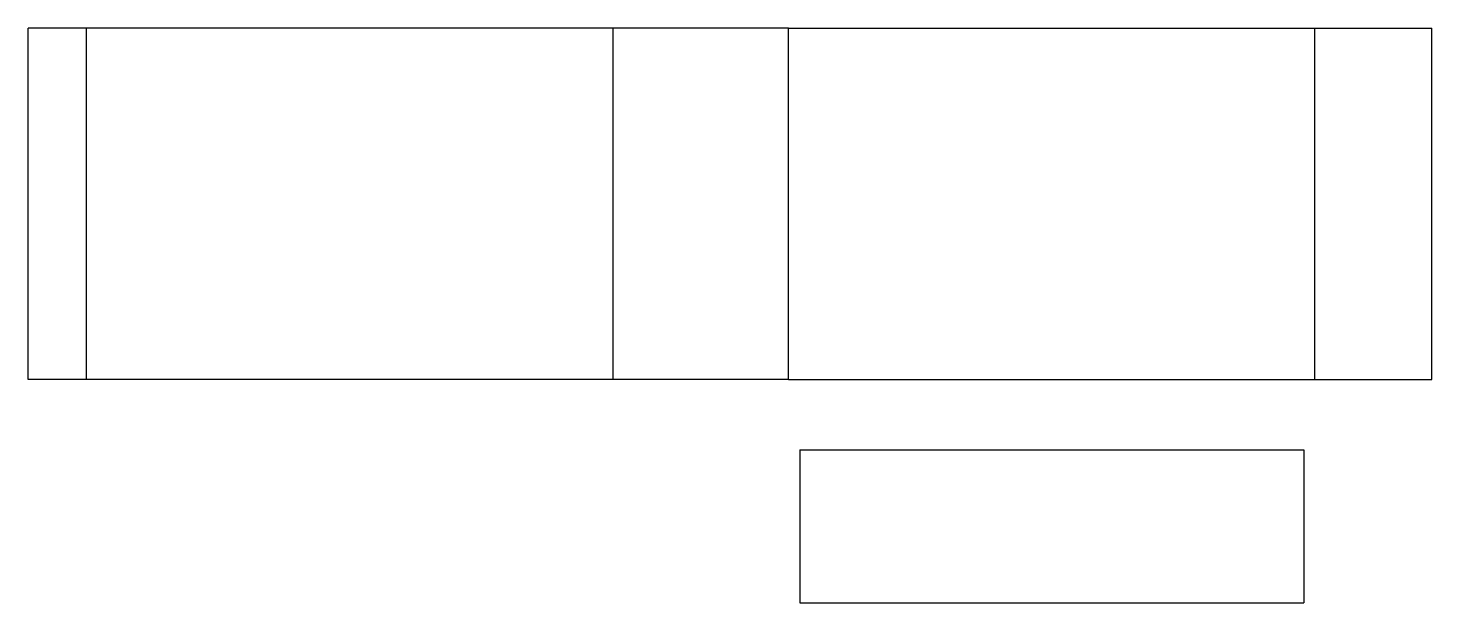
# Model space of a CAD drawing. Extents: x -146 to 54, y -57 to 25.
import ezdxf

# ---------------------------------------------------------------- set-up
doc = ezdxf.new("R2010")
doc.units = 0
doc.header["$MEASUREMENT"] = 0
doc.layers.add('MODELSKETCH_VISIBLE', color=7, linetype='CONTINUOUS')

msp = doc.modelspace()

# ---------------------------------------------------------------- linework, layer by layer
at = {"layer": 'MODELSKETCH_VISIBLE'}
for p, q in [((-137.5, 25), (-145.83, 25)), ((-145.83, -25), (-145.83, 25)), ((-62.5, 25), (-137.5, 25)), ((-137.5, -25), (-137.5, 25)), ((-137.5, -25), (-137.5, 25)), ((-37.5, 25), (-62.5, 25)), ((-62.5, -25), (-62.5, 25)), ((-62.5, -25), (-62.5, 25)), ((-37.5, -25), (-37.5, 25)), ((-37.5, 25), (37.5, 25)), ((-37.5, -25), (-37.5, 25)), ((37.5, -25), (37.5, 25)), ((37.5, 25), (54.17, 25)), ((37.5, -25), (37.5, 25)), ((54.17, -25), (54.17, 25)), ((-137.5, -25), (-145.83, -25)), ((-62.5, -25), (-137.5, -25)), ((-37.5, -25), (-62.5, -25)), ((-37.5, -25), (37.5, -25)), ((37.5, -25), (54.17, -25)), ((-35.9, -35), (-35.9, -56.8)), ((-35.9, -35), (35.9, -35)), ((35.9, -35), (35.9, -56.8)), ((-35.9, -56.8), (35.9, -56.8))]:
    msp.add_line(p, q, dxfattribs=at)

doc.saveas('drawing.dxf')
